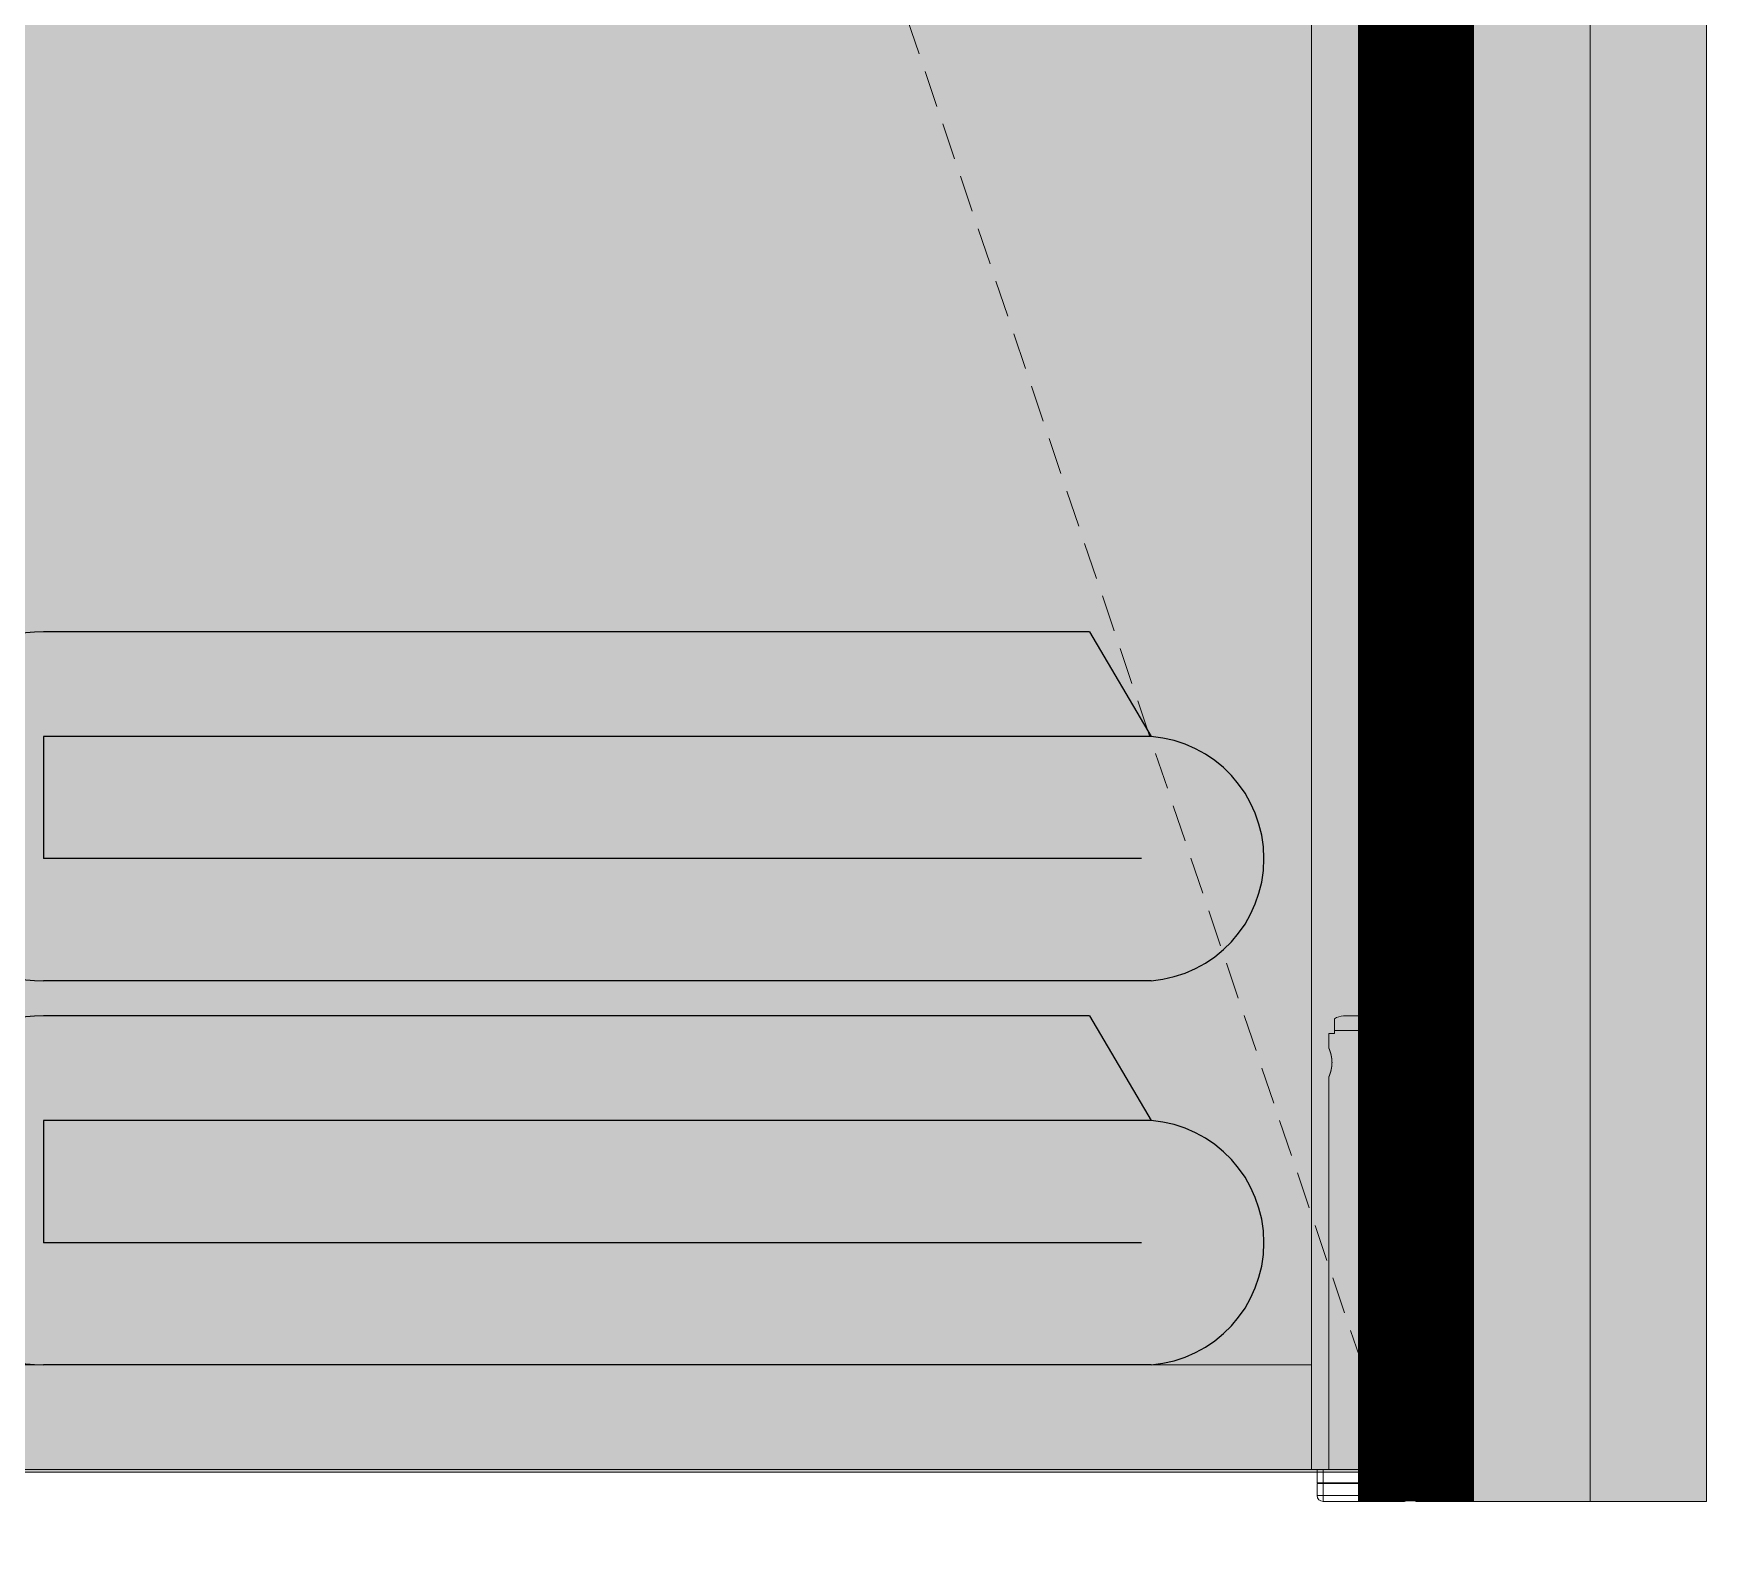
# Model space of a CAD drawing. Header units: millimetres. Extents: x 126 to 12547, y 1644 to 26714.
# Drawn here: x 12253 to 12540.9, y 3249.5 to 3512 of the extents above; entities that cross this region are included whole.
import ezdxf

# ---------------------------------------------------------------- set-up
doc = ezdxf.new("R2010")
doc.units = ezdxf.units.MM
doc.linetypes.add('NASCOSTA', pattern=[9.525, 6.35, -3.175])
for name, color, linetype, lineweight in [('F_FERRAMENTA', 253, 'Continuous', 5), ('F_MULTI laminato OPACO', 1, 'Continuous', 5), ('F_MULTI laminato OPACO_retino', 1, 'Continuous', 5), ('F_MULTI tessuto', 151, 'Continuous', 5), ('F_Proiezioni', 253, 'NASCOSTA', 9), ('F_Retini', 252, 'Continuous', 5)]:
    doc.layers.add(name, color=color, linetype=linetype, lineweight=lineweight)
doc.layers.add('L+A_illuminazione', color=10, linetype='Continuous')
doc.layers.add('VESTIARIO - clothing', color=185, linetype='Continuous')

# ---------------------------------------------------------------- blocks, each defined once
blk = doc.blocks.new('ARMADIO_camera master_prospetto_fronte_aperto')
at = {"layer": 'F_MULTI laminato OPACO_retino', "transparency": 33554687}
h = blk.add_hatch(color=9, dxfattribs=at)
h.dxf.hatch_style = 1
h.paths.add_polyline_path([(63329.93, 11065.63), (63379.93, 11065.63), (63379.93, 13145.63), (63329.93, 13145.63)])
at = {"layer": 'F_MULTI laminato OPACO_retino', "true_color": 0x636466, "transparency": 33554687}
h = blk.add_hatch(color=251, dxfattribs=at)
h.dxf.hatch_style = 1
h.paths.add_polyline_path([(63329.93, 11065.63), (63359.93, 11065.63), (63359.93, 13145.63), (63329.93, 13145.63)])
at = {"layer": 'F_FERRAMENTA'}
for p, q in [((63315.93, 11146.13), (63315.93, 11148.63)), ((63324.43, 11149.13), (63317.43, 11149.13)), ((63325.93, 11143.13), (63325.93, 11148.63)), ((63315.93, 11146.13), (63314.93, 11146.13)), ((63314.93, 11143.63), (63314.93, 11146.13)), ((63325.93, 11146.63), (63315.93, 11146.63)), ((63314.93, 11143.63), (63314.93, 11143.63)), ((63314.93, 11143.63), (63314.93, 11143.63)), ((63314.93, 11143.63), (63314.93, 11143.63)), ((63314.93, 11143.63), (63314.93, 11143.63)), ((63314.93, 11143.62), (63314.93, 11143.63)), ((63314.93, 11143.63), (63314.93, 11143.63)), ((63314.93, 11143.62), (63314.93, 11143.62)), ((63314.93, 11143.62), (63314.93, 11143.62)), ((63314.93, 11143.62), (63314.93, 11143.62)), ((63314.93, 11143.62), (63314.93, 11143.62)), ((63314.93, 11143.62), (63314.93, 11143.62)), ((63314.93, 11143.62), (63314.93, 11143.62)), ((63314.93, 11143.62), (63314.93, 11143.62)), ((63314.93, 11143.62), (63314.93, 11143.62)), ((63314.93, 11143.62), (63314.93, 11143.62)), ((63314.93, 11143.61), (63314.93, 11143.62)), ((63314.94, 11143.61), (63314.93, 11143.61)), ((63314.94, 11143.61), (63314.94, 11143.61)), ((63314.94, 11143.61), (63314.94, 11143.61)), ((63314.94, 11143.61), (63314.94, 11143.61)), ((63314.94, 11143.61), (63314.94, 11143.61)), ((63314.94, 11143.6), (63314.94, 11143.61)), ((63314.94, 11143.6), (63314.94, 11143.6)), ((63314.94, 11143.6), (63314.94, 11143.6)), ((63314.94, 11143.6), (63314.94, 11143.6)), ((63314.94, 11143.6), (63314.94, 11143.6)), ((63314.94, 11143.59), (63314.94, 11143.6)), ((63314.95, 11143.59), (63314.94, 11143.59)), ((63314.94, 11143.59), (63314.94, 11143.59)), ((63314.95, 11143.58), (63314.95, 11143.59)), ((63314.95, 11143.58), (63314.95, 11143.58)), ((63314.95, 11143.58), (63314.95, 11143.58)), ((63314.95, 11143.57), (63314.95, 11143.58)), ((63314.95, 11143.58), (63314.95, 11143.58)), ((63314.95, 11143.57), (63314.95, 11143.57)), ((63314.96, 11143.56), (63314.95, 11143.57)), ((63314.95, 11143.57), (63314.95, 11143.57)), ((63314.96, 11143.56), (63314.96, 11143.56)), ((63314.96, 11143.56), (63314.96, 11143.56)), ((63314.96, 11143.55), (63314.96, 11143.56)), ((63314.96, 11143.55), (63314.96, 11143.55)), ((63314.96, 11143.54), (63314.96, 11143.55)), ((63314.97, 11143.54), (63314.96, 11143.54)), ((63314.97, 11143.54), (63314.97, 11143.54)), ((63314.97, 11143.53), (63314.97, 11143.54)), ((63314.97, 11143.53), (63314.97, 11143.53)), ((63314.97, 11143.52), (63314.97, 11143.53)), ((63314.97, 11143.52), (63314.97, 11143.52)), ((63314.98, 11143.51), (63314.97, 11143.52)), ((63314.98, 11143.51), (63314.98, 11143.51)), ((63314.98, 11143.5), (63314.98, 11143.51)), ((63314.98, 11143.5), (63314.98, 11143.5)), ((63314.98, 11143.5), (63314.98, 11143.5)), ((63314.99, 11143.49), (63314.98, 11143.5)), ((63314.99, 11143.49), (63314.99, 11143.49)), ((63314.99, 11143.48), (63314.99, 11143.49)), ((63314.99, 11143.47), (63314.99, 11143.48)), ((63314.99, 11143.47), (63314.99, 11143.47)), ((63315, 11143.46), (63314.99, 11143.47)), ((63315, 11143.46), (63315, 11143.46)), ((63315, 11143.45), (63315, 11143.46)), ((63315, 11143.45), (63315, 11143.45)), ((63315, 11143.44), (63315, 11143.45)), ((63315.01, 11143.43), (63315, 11143.44)), ((63315.01, 11143.43), (63315.01, 11143.43)), ((63315.01, 11143.42), (63315.01, 11143.43)), ((63315.01, 11143.42), (63315.01, 11143.42)), ((63315.02, 11143.41), (63315.01, 11143.42)), ((63315.02, 11143.4), (63315.02, 11143.41)), ((63315.02, 11143.4), (63315.02, 11143.4)), ((63315.02, 11143.39), (63315.02, 11143.4)), ((63315.03, 11143.38), (63315.02, 11143.39)), ((63315.03, 11143.38), (63315.03, 11143.38)), ((63315.03, 11143.37), (63315.03, 11143.38)), ((63315.03, 11143.36), (63315.03, 11143.37)), ((63315.04, 11143.36), (63315.03, 11143.36)), ((63315.04, 11143.35), (63315.04, 11143.36)), ((63315.04, 11143.34), (63315.04, 11143.35)), ((63315.04, 11143.34), (63315.04, 11143.34)), ((63315.05, 11143.33), (63315.04, 11143.34)), ((63315.05, 11143.32), (63315.05, 11143.33)), ((63315.05, 11143.31), (63315.05, 11143.32)), ((63315.06, 11143.31), (63315.05, 11143.31)), ((63315.06, 11143.3), (63315.06, 11143.31)), ((63315.06, 11143.29), (63315.06, 11143.3)), ((63315.06, 11143.28), (63315.06, 11143.29)), ((63315.07, 11143.28), (63315.06, 11143.28)), ((63315.07, 11143.27), (63315.07, 11143.28)), ((63315.07, 11143.26), (63315.07, 11143.27)), ((63315.08, 11143.25), (63315.07, 11143.26)), ((63315.08, 11143.24), (63315.08, 11143.25)), ((63315.08, 11143.23), (63315.08, 11143.24)), ((63315.09, 11143.23), (63315.08, 11143.23)), ((63315.09, 11143.22), (63315.09, 11143.23)), ((63315.09, 11143.21), (63315.09, 11143.22)), ((63315.09, 11143.2), (63315.09, 11143.21)), ((63315.1, 11143.19), (63315.09, 11143.2)), ((63315.1, 11143.18), (63315.1, 11143.19)), ((63315.1, 11143.18), (63315.1, 11143.18)), ((63315.11, 11143.17), (63315.1, 11143.18)), ((63315.11, 11143.16), (63315.11, 11143.17)), ((63315.11, 11143.15), (63315.11, 11143.16)), ((63315.12, 11143.14), (63315.11, 11143.15)), ((63315.12, 11143.13), (63315.12, 11143.14)), ((63315.12, 11143.12), (63315.12, 11143.13)), ((63315.12, 11143.11), (63315.12, 11143.12)), ((63315.13, 11143.1), (63315.12, 11143.11)), ((63315.13, 11143.09), (63315.13, 11143.1)), ((63315.13, 11143.09), (63315.13, 11143.09)), ((63315.14, 11143.08), (63315.13, 11143.09)), ((63315.14, 11143.07), (63315.14, 11143.08)), ((63315.14, 11143.06), (63315.14, 11143.07)), ((63315.15, 11143.05), (63315.14, 11143.06)), ((63315.15, 11143.04), (63315.15, 11143.05)), ((63315.15, 11143.03), (63315.15, 11143.04)), ((63315.16, 11143.02), (63315.15, 11143.03)), ((63315.16, 11143.01), (63315.16, 11143.02)), ((63315.16, 11143), (63315.16, 11143.01)), ((63315.17, 11142.99), (63315.16, 11143)), ((63315.17, 11142.98), (63315.17, 11142.99)), ((63315.17, 11142.97), (63315.17, 11142.98)), ((63315.18, 11142.96), (63315.17, 11142.97)), ((63315.18, 11142.95), (63315.18, 11142.96)), ((63315.18, 11142.94), (63315.18, 11142.95)), ((63315.19, 11142.93), (63315.18, 11142.94)), ((63315.19, 11142.92), (63315.19, 11142.93)), ((63315.19, 11142.91), (63315.19, 11142.92)), ((63315.19, 11142.9), (63315.19, 11142.91)), ((63315.2, 11142.89), (63315.19, 11142.9)), ((63315.2, 11142.88), (63315.2, 11142.89)), ((63315.2, 11142.87), (63315.2, 11142.88)), ((63315.21, 11142.86), (63315.2, 11142.87)), ((63315.21, 11142.85), (63315.21, 11142.86)), ((63315.21, 11142.84), (63315.21, 11142.85)), ((63315.22, 11142.82), (63315.21, 11142.84)), ((63315.22, 11142.81), (63315.22, 11142.82)), ((63315.22, 11142.8), (63315.22, 11142.81)), ((63315.23, 11142.79), (63315.22, 11142.8)), ((63315.23, 11142.78), (63315.23, 11142.79)), ((63315.23, 11142.77), (63315.23, 11142.78)), ((63315.24, 11142.76), (63315.23, 11142.77)), ((63315.24, 11142.75), (63315.24, 11142.76)), ((63315.24, 11142.74), (63315.24, 11142.75)), ((63315.25, 11142.72), (63315.24, 11142.74)), ((63315.25, 11142.71), (63315.25, 11142.72)), ((63315.25, 11142.7), (63315.25, 11142.71)), ((63315.26, 11142.69), (63315.25, 11142.7)), ((63315.26, 11142.68), (63315.26, 11142.69)), ((63315.26, 11142.67), (63315.26, 11142.68)), ((63315.27, 11142.65), (63315.26, 11142.67)), ((63315.27, 11142.64), (63315.27, 11142.65)), ((63315.27, 11142.63), (63315.27, 11142.64)), ((63315.28, 11142.62), (63315.27, 11142.63)), ((63315.28, 11142.61), (63315.28, 11142.62)), ((63315.28, 11142.59), (63315.28, 11142.61)), ((63315.28, 11142.58), (63315.28, 11142.59)), ((63315.29, 11142.57), (63315.28, 11142.58)), ((63315.29, 11142.56), (63315.29, 11142.57)), ((63315.29, 11142.54), (63315.29, 11142.56)), ((63315.3, 11142.53), (63315.29, 11142.54)), ((63315.3, 11142.52), (63315.3, 11142.53)), ((63326.93, 11143.13), (63325.93, 11143.13)), ((63326.93, 11071.13), (63326.93, 11143.13)), ((63315.28, 11139.67), (63315.29, 11139.68)), ((63315.28, 11139.66), (63315.28, 11139.67)), ((63315.28, 11139.65), (63315.28, 11139.66)), ((63315.28, 11139.63), (63315.28, 11139.65)), ((63315.29, 11139.71), (63315.3, 11139.72)), ((63315.29, 11139.7), (63315.29, 11139.71)), ((63315.29, 11139.68), (63315.29, 11139.7)), ((63315.3, 11142.51), (63315.3, 11142.52)), ((63315.31, 11142.49), (63315.3, 11142.51)), ((63315.3, 11139.75), (63315.31, 11139.76)), ((63315.3, 11139.73), (63315.3, 11139.75)), ((63315.3, 11139.72), (63315.3, 11139.73)), ((63315.31, 11142.48), (63315.31, 11142.49)), ((63315.31, 11142.47), (63315.31, 11142.48)), ((63315.32, 11142.45), (63315.31, 11142.47)), ((63315.31, 11139.78), (63315.32, 11139.8)), ((63315.31, 11139.77), (63315.31, 11139.78)), ((63315.31, 11139.76), (63315.31, 11139.77)), ((63315.32, 11142.44), (63315.32, 11142.45)), ((63315.32, 11142.43), (63315.32, 11142.44)), ((63315.33, 11142.42), (63315.32, 11142.43)), ((63315.32, 11139.82), (63315.33, 11139.84)), ((63315.32, 11139.81), (63315.32, 11139.82)), ((63315.32, 11139.8), (63315.32, 11139.81)), ((63315.33, 11142.4), (63315.33, 11142.42)), ((63315.33, 11142.39), (63315.33, 11142.4)), ((63315.33, 11142.38), (63315.33, 11142.39)), ((63315.34, 11142.36), (63315.33, 11142.38)), ((63315.33, 11139.88), (63315.34, 11139.89)), ((63315.33, 11139.86), (63315.33, 11139.88)), ((63315.33, 11139.85), (63315.33, 11139.86)), ((63315.33, 11139.84), (63315.33, 11139.85)), ((63315.34, 11142.35), (63315.34, 11142.36)), ((63315.34, 11142.34), (63315.34, 11142.35)), ((63315.35, 11142.32), (63315.34, 11142.34)), ((63315.34, 11139.92), (63315.35, 11139.93)), ((63315.34, 11139.9), (63315.34, 11139.92)), ((63315.34, 11139.89), (63315.34, 11139.9)), ((63315.35, 11142.31), (63315.35, 11142.32)), ((63315.35, 11142.29), (63315.35, 11142.31)), ((63315.35, 11142.28), (63315.35, 11142.29)), ((63315.36, 11142.27), (63315.35, 11142.28)), ((63315.35, 11139.97), (63315.36, 11139.99)), ((63315.35, 11139.96), (63315.35, 11139.97)), ((63315.35, 11139.94), (63315.35, 11139.96)), ((63315.35, 11139.93), (63315.35, 11139.94)), ((63315.36, 11142.25), (63315.36, 11142.27)), ((63315.36, 11142.24), (63315.36, 11142.25)), ((63315.37, 11142.23), (63315.36, 11142.24)), ((63315.36, 11140.01), (63315.37, 11140.03)), ((63315.36, 11140), (63315.36, 11140.01)), ((63315.36, 11139.99), (63315.36, 11140)), ((63315.37, 11142.21), (63315.37, 11142.23)), ((63315.37, 11142.2), (63315.37, 11142.21)), ((63315.37, 11142.18), (63315.37, 11142.2)), ((63315.38, 11142.17), (63315.37, 11142.18)), ((63315.37, 11140.07), (63315.38, 11140.08)), ((63315.37, 11140.05), (63315.37, 11140.07)), ((63315.37, 11140.04), (63315.37, 11140.05)), ((63315.37, 11140.03), (63315.37, 11140.04)), ((63315.38, 11142.16), (63315.38, 11142.17)), ((63315.38, 11142.14), (63315.38, 11142.16)), ((63315.38, 11142.13), (63315.38, 11142.14)), ((63315.39, 11142.11), (63315.38, 11142.13)), ((63315.38, 11140.13), (63315.39, 11140.14)), ((63315.38, 11140.11), (63315.38, 11140.13)), ((63315.38, 11140.1), (63315.38, 11140.11)), ((63315.38, 11140.08), (63315.38, 11140.1)), ((63315.39, 11142.1), (63315.39, 11142.11)), ((63315.39, 11142.08), (63315.39, 11142.1)), ((63315.39, 11142.07), (63315.39, 11142.08)), ((63315.4, 11142.06), (63315.39, 11142.07)), ((63315.39, 11140.18), (63315.4, 11140.2)), ((63315.39, 11140.17), (63315.39, 11140.18)), ((63315.39, 11140.15), (63315.39, 11140.17)), ((63315.39, 11140.14), (63315.39, 11140.15)), ((63315.4, 11142.04), (63315.4, 11142.06)), ((63315.4, 11142.03), (63315.4, 11142.04)), ((63315.4, 11142.01), (63315.4, 11142.03)), ((63315.41, 11142), (63315.4, 11142.01)), ((63315.4, 11140.24), (63315.41, 11140.26)), ((63315.4, 11140.23), (63315.4, 11140.24)), ((63315.4, 11140.21), (63315.4, 11140.23)), ((63315.4, 11140.2), (63315.4, 11140.21)), ((63315.41, 11141.98), (63315.41, 11142)), ((63315.41, 11141.97), (63315.41, 11141.98)), ((63315.41, 11141.95), (63315.41, 11141.97)), ((63315.42, 11141.94), (63315.41, 11141.95)), ((63315.41, 11140.3), (63315.42, 11140.31)), ((63315.41, 11140.28), (63315.41, 11140.3)), ((63315.41, 11140.27), (63315.41, 11140.28)), ((63315.41, 11140.26), (63315.41, 11140.27)), ((63315.42, 11141.92), (63315.42, 11141.94)), ((63315.42, 11141.91), (63315.42, 11141.92)), ((63315.42, 11141.89), (63315.42, 11141.91)), ((63315.42, 11141.88), (63315.42, 11141.89)), ((63315.43, 11141.86), (63315.42, 11141.88)), ((63315.42, 11140.37), (63315.43, 11140.39)), ((63315.42, 11140.36), (63315.42, 11140.37)), ((63315.42, 11140.34), (63315.42, 11140.36)), ((63315.42, 11140.33), (63315.42, 11140.34)), ((63315.42, 11140.31), (63315.42, 11140.33)), ((63315.43, 11141.85), (63315.43, 11141.86)), ((63315.43, 11141.84), (63315.43, 11141.85)), ((63315.43, 11141.82), (63315.43, 11141.84)), ((63315.43, 11141.81), (63315.43, 11141.82)), ((63315.44, 11141.79), (63315.43, 11141.81)), ((63315.43, 11140.45), (63315.44, 11140.46)), ((63315.43, 11140.43), (63315.43, 11140.45)), ((63315.43, 11140.42), (63315.43, 11140.43)), ((63315.43, 11140.4), (63315.43, 11140.42)), ((63315.43, 11140.39), (63315.43, 11140.4)), ((63315.44, 11141.78), (63315.44, 11141.79)), ((63315.44, 11141.76), (63315.44, 11141.78)), ((63315.44, 11141.75), (63315.44, 11141.76)), ((63315.44, 11141.73), (63315.44, 11141.75)), ((63315.44, 11141.72), (63315.44, 11141.73)), ((63315.45, 11141.7), (63315.44, 11141.72)), ((63315.44, 11140.54), (63315.45, 11140.55)), ((63315.44, 11140.52), (63315.44, 11140.54)), ((63315.44, 11140.51), (63315.44, 11140.52)), ((63315.44, 11140.49), (63315.44, 11140.51)), ((63315.44, 11140.48), (63315.44, 11140.49)), ((63315.44, 11140.46), (63315.44, 11140.48)), ((63315.45, 11141.69), (63315.45, 11141.7)), ((63315.45, 11141.67), (63315.45, 11141.69)), ((63315.45, 11141.65), (63315.45, 11141.67)), ((63315.45, 11141.64), (63315.45, 11141.65)), ((63315.45, 11141.62), (63315.45, 11141.64)), ((63315.45, 11141.61), (63315.45, 11141.62)), ((63315.46, 11141.59), (63315.45, 11141.61)), ((63315.45, 11140.64), (63315.46, 11140.66)), ((63315.45, 11140.63), (63315.45, 11140.64)), ((63315.45, 11140.61), (63315.45, 11140.63)), ((63315.45, 11140.6), (63315.45, 11140.61)), ((63315.45, 11140.58), (63315.45, 11140.6)), ((63315.45, 11140.57), (63315.45, 11140.58)), ((63315.45, 11140.55), (63315.45, 11140.57)), ((63315.46, 11141.58), (63315.46, 11141.59)), ((63315.46, 11141.56), (63315.46, 11141.58)), ((63315.46, 11141.55), (63315.46, 11141.56)), ((63315.46, 11141.53), (63315.46, 11141.55)), ((63315.46, 11141.52), (63315.46, 11141.53)), ((63315.46, 11141.5), (63315.46, 11141.52)), ((63315.46, 11141.49), (63315.46, 11141.5)), ((63315.46, 11141.47), (63315.46, 11141.49)), ((63315.47, 11141.46), (63315.46, 11141.47)), ((63315.46, 11140.78), (63315.47, 11140.79)), ((63315.46, 11140.76), (63315.46, 11140.78)), ((63315.46, 11140.75), (63315.46, 11140.76)), ((63315.46, 11140.73), (63315.46, 11140.75)), ((63315.46, 11140.72), (63315.46, 11140.73)), ((63315.46, 11140.7), (63315.46, 11140.72)), ((63315.46, 11140.69), (63315.46, 11140.7)), ((63315.46, 11140.67), (63315.46, 11140.69)), ((63315.46, 11140.66), (63315.46, 11140.67)), ((63315.47, 11141.44), (63315.47, 11141.46)), ((63315.47, 11141.43), (63315.47, 11141.44)), ((63315.47, 11141.41), (63315.47, 11141.43)), ((63315.47, 11141.4), (63315.47, 11141.41)), ((63315.47, 11141.38), (63315.47, 11141.4)), ((63315.47, 11141.37), (63315.47, 11141.38)), ((63315.47, 11141.35), (63315.47, 11141.37)), ((63315.47, 11141.34), (63315.47, 11141.35)), ((63315.47, 11141.32), (63315.47, 11141.34)), ((63315.47, 11141.31), (63315.47, 11141.32)), ((63315.47, 11141.29), (63315.47, 11141.31)), ((63315.47, 11141.28), (63315.47, 11141.29)), ((63315.47, 11141.26), (63315.47, 11141.28)), ((63315.47, 11141.25), (63315.47, 11141.26)), ((63315.47, 11141.23), (63315.47, 11141.25)), ((63315.47, 11141.22), (63315.47, 11141.23)), ((63315.47, 11141.2), (63315.47, 11141.22)), ((63315.48, 11141.19), (63315.47, 11141.2)), ((63315.47, 11141.05), (63315.48, 11141.07)), ((63315.47, 11141.04), (63315.47, 11141.05)), ((63315.47, 11141.02), (63315.47, 11141.04)), ((63315.47, 11141.01), (63315.47, 11141.02)), ((63315.47, 11140.99), (63315.47, 11141.01)), ((63315.47, 11140.98), (63315.47, 11140.99)), ((63315.47, 11140.96), (63315.47, 11140.98)), ((63315.47, 11140.95), (63315.47, 11140.96)), ((63315.47, 11140.93), (63315.47, 11140.95)), ((63315.47, 11140.92), (63315.47, 11140.93)), ((63315.47, 11140.9), (63315.47, 11140.92)), ((63315.47, 11140.89), (63315.47, 11140.9)), ((63315.47, 11140.87), (63315.47, 11140.89)), ((63315.47, 11140.86), (63315.47, 11140.87)), ((63315.47, 11140.84), (63315.47, 11140.86)), ((63315.47, 11140.83), (63315.47, 11140.84)), ((63315.47, 11140.81), (63315.47, 11140.83)), ((63315.47, 11140.79), (63315.47, 11140.81)), ((63315.48, 11141.17), (63315.48, 11141.19)), ((63315.48, 11141.16), (63315.48, 11141.17)), ((63315.48, 11141.14), (63315.48, 11141.16)), ((63315.48, 11141.13), (63315.48, 11141.14)), ((63315.48, 11141.11), (63315.48, 11141.13)), ((63315.48, 11141.1), (63315.48, 11141.11)), ((63315.48, 11141.08), (63315.48, 11141.1)), ((63315.48, 11141.07), (63315.48, 11141.08)), ((63314.93, 11138.64), (63314.94, 11138.64)), ((63314.93, 11138.64), (63314.93, 11138.64)), ((63314.93, 11138.64), (63314.93, 11138.64)), ((63314.93, 11138.63), (63314.93, 11138.64)), ((63314.93, 11138.63), (63314.93, 11138.63)), ((63314.93, 11138.63), (63314.93, 11138.63)), ((63314.93, 11138.63), (63314.93, 11138.63)), ((63314.93, 11138.63), (63314.93, 11138.63)), ((63314.93, 11138.63), (63314.93, 11138.63)), ((63314.93, 11138.63), (63314.93, 11138.63)), ((63314.93, 11138.63), (63314.93, 11138.63)), ((63314.93, 11138.63), (63314.93, 11138.63)), ((63314.93, 11138.63), (63314.93, 11138.63)), ((63314.93, 11138.63), (63314.93, 11138.63)), ((63314.93, 11138.63), (63314.93, 11138.63)), ((63314.93, 11138.63), (63314.93, 11138.63)), ((63314.93, 11138.63), (63314.93, 11138.63)), ((63314.93, 11071.13), (63314.93, 11138.63)), ((63314.94, 11138.66), (63314.94, 11138.66)), ((63314.94, 11138.66), (63314.95, 11138.66)), ((63314.94, 11138.66), (63314.94, 11138.66)), ((63314.94, 11138.65), (63314.94, 11138.66)), ((63314.94, 11138.65), (63314.94, 11138.65)), ((63314.94, 11138.65), (63314.94, 11138.65)), ((63314.94, 11138.65), (63314.94, 11138.65)), ((63314.94, 11138.65), (63314.94, 11138.65)), ((63314.94, 11138.64), (63314.94, 11138.65)), ((63314.94, 11138.64), (63314.94, 11138.64)), ((63314.94, 11138.64), (63314.94, 11138.64)), ((63314.94, 11138.64), (63314.94, 11138.64)), ((63314.95, 11138.69), (63314.96, 11138.69)), ((63314.95, 11138.68), (63314.95, 11138.69)), ((63314.95, 11138.68), (63314.95, 11138.68)), ((63314.95, 11138.68), (63314.95, 11138.68)), ((63314.95, 11138.67), (63314.95, 11138.68)), ((63314.95, 11138.67), (63314.95, 11138.67)), ((63314.95, 11138.67), (63314.95, 11138.67)), ((63314.95, 11138.66), (63314.95, 11138.67)), ((63314.96, 11138.71), (63314.97, 11138.71)), ((63314.96, 11138.7), (63314.96, 11138.71)), ((63314.96, 11138.7), (63314.96, 11138.7)), ((63314.96, 11138.7), (63314.96, 11138.7)), ((63314.96, 11138.69), (63314.96, 11138.7)), ((63314.96, 11138.69), (63314.96, 11138.69)), ((63314.97, 11138.73), (63314.98, 11138.74)), ((63314.97, 11138.73), (63314.97, 11138.73)), ((63314.97, 11138.72), (63314.97, 11138.73)), ((63314.97, 11138.72), (63314.97, 11138.72)), ((63314.97, 11138.72), (63314.97, 11138.72)), ((63314.97, 11138.71), (63314.97, 11138.72)), ((63314.98, 11138.76), (63314.99, 11138.76)), ((63314.98, 11138.75), (63314.98, 11138.76)), ((63314.98, 11138.75), (63314.98, 11138.75)), ((63314.98, 11138.74), (63314.98, 11138.75)), ((63314.98, 11138.74), (63314.98, 11138.74)), ((63314.99, 11138.78), (63315, 11138.79)), ((63314.99, 11138.78), (63314.99, 11138.78)), ((63314.99, 11138.77), (63314.99, 11138.78)), ((63314.99, 11138.77), (63314.99, 11138.77)), ((63314.99, 11138.76), (63314.99, 11138.77)), ((63315, 11138.81), (63315.01, 11138.82)), ((63315, 11138.81), (63315, 11138.81)), ((63315, 11138.8), (63315, 11138.81)), ((63315, 11138.79), (63315, 11138.8)), ((63315, 11138.79), (63315, 11138.79)), ((63315.01, 11138.84), (63315.02, 11138.84)), ((63315.01, 11138.83), (63315.01, 11138.84)), ((63315.01, 11138.82), (63315.01, 11138.83)), ((63315.01, 11138.82), (63315.01, 11138.82)), ((63315.02, 11138.86), (63315.03, 11138.87)), ((63315.02, 11138.85), (63315.02, 11138.86)), ((63315.02, 11138.85), (63315.02, 11138.85)), ((63315.02, 11138.84), (63315.02, 11138.85)), ((63315.03, 11138.89), (63315.04, 11138.9)), ((63315.03, 11138.88), (63315.03, 11138.89)), ((63315.03, 11138.87), (63315.03, 11138.88)), ((63315.03, 11138.87), (63315.03, 11138.87)), ((63315.04, 11138.92), (63315.05, 11138.92)), ((63315.04, 11138.91), (63315.04, 11138.92)), ((63315.04, 11138.9), (63315.04, 11138.91)), ((63315.04, 11138.9), (63315.04, 11138.9)), ((63315.05, 11138.94), (63315.06, 11138.95)), ((63315.05, 11138.93), (63315.05, 11138.94)), ((63315.05, 11138.92), (63315.05, 11138.93)), ((63315.06, 11138.97), (63315.07, 11138.98)), ((63315.06, 11138.96), (63315.06, 11138.97)), ((63315.06, 11138.95), (63315.06, 11138.96)), ((63315.06, 11138.95), (63315.06, 11138.95)), ((63315.07, 11138.99), (63315.08, 11139)), ((63315.07, 11138.99), (63315.07, 11138.99)), ((63315.07, 11138.98), (63315.07, 11138.99)), ((63315.08, 11139.02), (63315.09, 11139.03)), ((63315.08, 11139.01), (63315.08, 11139.02)), ((63315.08, 11139), (63315.08, 11139.01)), ((63315.09, 11139.05), (63315.1, 11139.06)), ((63315.09, 11139.04), (63315.09, 11139.05)), ((63315.09, 11139.03), (63315.09, 11139.04)), ((63315.09, 11139.03), (63315.09, 11139.03)), ((63315.1, 11139.08), (63315.11, 11139.09)), ((63315.1, 11139.07), (63315.1, 11139.08)), ((63315.1, 11139.06), (63315.1, 11139.07)), ((63315.11, 11139.1), (63315.12, 11139.11)), ((63315.11, 11139.09), (63315.11, 11139.1)), ((63315.11, 11139.09), (63315.11, 11139.09)), ((63315.12, 11139.14), (63315.13, 11139.15)), ((63315.12, 11139.13), (63315.12, 11139.14)), ((63315.12, 11139.12), (63315.12, 11139.13)), ((63315.12, 11139.11), (63315.12, 11139.12)), ((63315.13, 11139.17), (63315.14, 11139.18)), ((63315.13, 11139.16), (63315.13, 11139.17)), ((63315.13, 11139.15), (63315.13, 11139.16)), ((63315.14, 11139.2), (63315.15, 11139.21)), ((63315.14, 11139.19), (63315.14, 11139.2)), ((63315.14, 11139.18), (63315.14, 11139.19)), ((63315.15, 11139.22), (63315.16, 11139.23)), ((63315.15, 11139.21), (63315.15, 11139.22)), ((63315.15, 11139.21), (63315.15, 11139.21)), ((63315.16, 11139.25), (63315.17, 11139.26)), ((63315.16, 11139.24), (63315.16, 11139.25)), ((63315.16, 11139.23), (63315.16, 11139.24)), ((63315.17, 11139.28), (63315.18, 11139.29)), ((63315.17, 11139.27), (63315.17, 11139.28)), ((63315.17, 11139.26), (63315.17, 11139.27)), ((63315.18, 11139.31), (63315.19, 11139.32)), ((63315.18, 11139.3), (63315.18, 11139.31)), ((63315.18, 11139.29), (63315.18, 11139.3)), ((63315.19, 11139.35), (63315.2, 11139.36)), ((63315.19, 11139.34), (63315.19, 11139.35)), ((63315.19, 11139.33), (63315.19, 11139.34)), ((63315.19, 11139.32), (63315.19, 11139.33)), ((63315.2, 11139.39), (63315.21, 11139.4)), ((63315.2, 11139.37), (63315.2, 11139.39)), ((63315.2, 11139.36), (63315.2, 11139.37)), ((63315.21, 11139.42), (63315.22, 11139.43)), ((63315.21, 11139.41), (63315.21, 11139.42)), ((63315.21, 11139.4), (63315.21, 11139.41)), ((63315.22, 11139.45), (63315.23, 11139.46)), ((63315.22, 11139.44), (63315.22, 11139.45)), ((63315.22, 11139.43), (63315.22, 11139.44)), ((63315.23, 11139.48), (63315.24, 11139.49)), ((63315.23, 11139.47), (63315.23, 11139.48)), ((63315.23, 11139.46), (63315.23, 11139.47)), ((63315.24, 11139.52), (63315.25, 11139.53)), ((63315.24, 11139.51), (63315.24, 11139.52)), ((63315.24, 11139.49), (63315.24, 11139.51)), ((63315.25, 11139.55), (63315.26, 11139.56)), ((63315.25, 11139.54), (63315.25, 11139.55)), ((63315.25, 11139.53), (63315.25, 11139.54)), ((63315.26, 11139.59), (63315.27, 11139.6)), ((63315.26, 11139.57), (63315.26, 11139.59)), ((63315.26, 11139.56), (63315.26, 11139.57)), ((63315.27, 11139.62), (63315.28, 11139.63)), ((63315.27, 11139.61), (63315.27, 11139.62)), ((63315.27, 11139.6), (63315.27, 11139.61)), ((63328.93, 11071.13), (63312.93, 11071.13)), ((63312.93, 11068.83), (63312.93, 11071.13)), ((63313.93, 11068.83), (63313.93, 11071.13)), ((63327.93, 11068.83), (63327.93, 11071.13)), ((63328.93, 11068.83), (63328.93, 11071.13)), ((63328.93, 11068.83), (63312.93, 11068.83)), ((63328.93, 11068.73), (63312.93, 11068.73)), ((63312.93, 11066.63), (63312.93, 11068.73)), ((63313.93, 11066.63), (63313.93, 11068.73)), ((63314.18, 11068.73), (63314.18, 11068.83)), ((63315.18, 11068.73), (63315.18, 11068.83)), ((63326.68, 11068.73), (63326.68, 11068.83)), ((63327.68, 11068.73), (63327.68, 11068.83)), ((63327.93, 11066.63), (63327.93, 11068.73)), ((63328.93, 11066.63), (63328.93, 11068.73)), ((63328.93, 11066.63), (63312.93, 11066.63)), ((63313.93, 11065.63), (63313.93, 11066.63)), ((63327.93, 11065.63), (63313.93, 11065.63)), ((63327.93, 11065.63), (63327.93, 11066.63))]:
    blk.add_line(p, q, dxfattribs=at)
for centre, radius, start, end in [((63317.43, 11146.63), 2.5, 90, 126.8699), ((63324.43, 11146.63), 2.5, 53.1301, 90), ((63313.93, 11066.63), 1, 180, 270), ((63327.93, 11066.63), 1, 270, 0)]:
    blk.add_arc(centre, radius, start, end, dxfattribs=at)
at = {"layer": 'F_MULTI laminato OPACO', "color": 1}
blk.add_lwpolyline([(63329.93, 11065.63), (63379.93, 11065.63), (63379.93, 13145.63), (63329.93, 13145.63)], close=True, dxfattribs=at)
at = {"layer": 'F_MULTI laminato OPACO', "color": 5}
blk.add_lwpolyline([(63329.93, 11065.63), (63359.93, 11065.63), (63359.93, 13145.63), (63329.93, 13145.63)], close=True, dxfattribs=at)
at = {"layer": 'F_MULTI tessuto'}
for points in [[(63311.93, 11071.13), (63329.93, 11071.13), (63329.93, 13111.13), (63311.93, 13111.13)], [(63311.93, 11089.13), (63017.93, 11089.13), (63017.93, 11071.13), (63311.93, 11071.13)]]:
    blk.add_lwpolyline(points, close=True, dxfattribs=at)
at = {"layer": 'VESTIARIO - clothing', "color": 3}
for p, q in [((63273.76, 11215.19), (63093.76, 11215.19)), ((63273.76, 11215.19), (63284.36, 11197.19)), ((63093.76, 11197.19), (63093.76, 11176.19)), ((63284.36, 11197.19), (63093.76, 11197.19)), ((63282.69, 11176.19), (63093.76, 11176.19)), ((63284.36, 11155.19), (63093.76, 11155.19)), ((63273.76, 11149.13), (63093.76, 11149.13)), ((63273.76, 11149.13), (63284.36, 11131.13)), ((63284.36, 11131.13), (63093.76, 11131.13)), ((63093.76, 11131.13), (63093.76, 11110.13)), ((63282.69, 11110.13), (63093.76, 11110.13)), ((63284.36, 11089.13), (63093.76, 11089.13))]:
    blk.add_line(p, q, dxfattribs=at)
for centre, radius, start, end in [((63093.76, 11185.19), 30, 90, 270), ((63282.69, 11176.19), 21.07, 274.5497, 85.4503), ((63093.76, 11119.13), 30, 90, 270), ((63282.69, 11110.13), 21.07, 274.5497, 85.4503)]:
    blk.add_arc(centre, radius, start, end, dxfattribs=at)
blk = doc.blocks.new('ARMADIO_camera master_prospetto_fronte_chiuso')
at = {"layer": 'F_MULTI laminato OPACO_retino', "true_color": 0x939598, "transparency": 33554636}
h = blk.add_hatch(color=252, dxfattribs=at)
h.dxf.hatch_style = 1
h.paths.add_polyline_path([(63326.93, 13120.63), (62976.93, 13120.63), (62976.93, 11070.63), (63326.93, 11070.63)])
at = {"layer": 'F_MULTI laminato OPACO', "color": 6}
blk.add_lwpolyline([(63326.93, 13120.63), (62976.93, 13120.63), (62976.93, 11070.63), (63326.93, 11070.63)], close=True, dxfattribs=at)
at = {"layer": 'F_Proiezioni', "color": 1}
blk.add_lwpolyline([(63326.93, 13120.63), (62976.93, 12105.63), (63326.93, 11070.63)], dxfattribs=at)
at = {"layer": 'L+A_illuminazione', "color": 41, "linetype": 'NASCOSTA', "true_color": 0xf4ee51, "const_width": 20}
blk.add_lwpolyline([(63329.93, 11065.63), (63329.93, 13145.63)], dxfattribs=at)
at = {"layer": 'F_Retini', "color": 1}
blk.add_blockref('ARMADIO_camera master_prospetto_fronte_aperto', (0, 0), dxfattribs=at)

msp = doc.modelspace()

# ---------------------------------------------------------------- block references
at = {"layer": 'F_Retini', "color": 1}
msp.add_blockref('ARMADIO_camera master_prospetto_fronte_chiuso', (-50839.06, -7806.09), dxfattribs=at)

doc.saveas('drawing.dxf')
